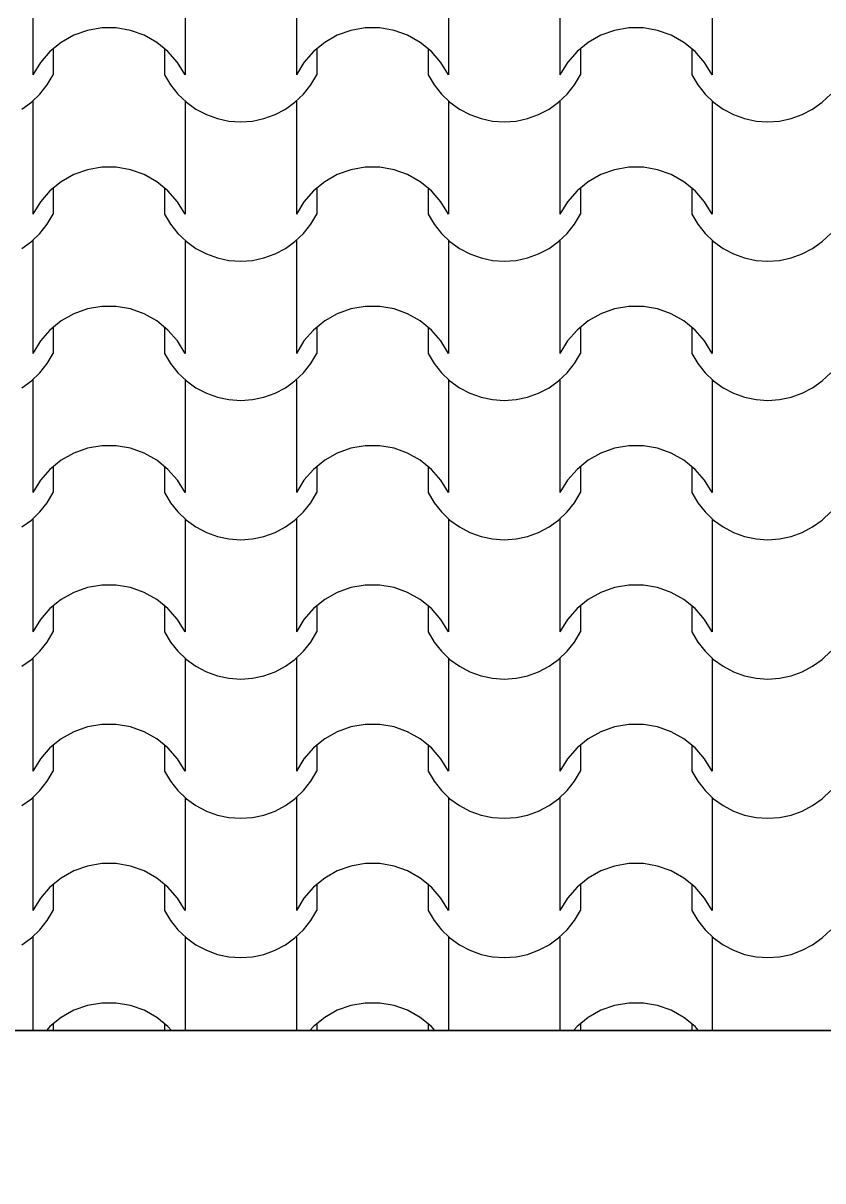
# Model space of a CAD drawing. Header units: millimetres. Extents: x 318905 to 439572, y -5133 to 105868.
# Drawn here: x 405576 to 406439, y 5661 to 6910 of the extents above; entities that cross this region are included whole.
import ezdxf

# ---------------------------------------------------------------- set-up
doc = ezdxf.new("R2010")
doc.units = ezdxf.units.MM
doc.header["$MEASUREMENT"] = 0
for name, color, linetype, lineweight in [('0_Stylo_No__98', 154, 'Continuous', 0), ('2D -  Dessin général_Stylo_No__1', 7, 'Continuous', 5), ('OMBRES_Stylo_No__1', 7, 'Continuous', 5)]:
    doc.layers.add(name, color=color, linetype=linetype, lineweight=lineweight)
doc.layers.add('OMBRES_Stylo_No__82', color=7, linetype='Continuous', lineweight=13, true_color=0xaaaaaa)
doc.styles.add('STYLE_GENERE_3', font='')
doc.styles.get('STYLE_GENERE_3').set_extended_font_data('Arial')
doc.dimstyles.new('STYLE_GENERE__1', dxfattribs={"dimtxt": 200, "dimasz": 142.5, "dimexe": 0.18, "dimexo": 500, "dimgap": 0.09, "dimtad": 0, "dimtih": 1, "dimtoh": 1, "dimlfac": 0.001, "dimzin": 0, "dimdsep": 46, "dimtxsty": 'STYLE_GENERE_3', "dimblk": 'ARROWHEAD_6', "dimblk1": 'ARROWHEAD_6', "dimblk2": 'ARROWHEAD_6', "dimcen": 0.09, "dimclrd": 154, "dimclre": 154, "dimclrt": 154, "dimazin": 0, "dimtfac": 1, "dimtdec": 4, "dimtmove": 0, "dimatfit": 3, "dimfxl": 0, "dimtolj": 1, "dimtzin": 0, "dimarcsym": 0})

# ---------------------------------------------------------------- blocks, each defined once
blk = doc.blocks.new('*X109')
at = {"layer": 'OMBRES_Stylo_No__82', "linetype": 'Continuous'}
for p, q in [((405586.4, 6915.5), (405586.4, 6854.5)), ((405750.6, 6915.5), (405750.6, 6854.5)), ((405870.8, 6915.5), (405870.8, 6854.5)), ((406035.1, 6915.5), (406035.1, 6854.5)), ((406155.3, 6915.5), (406155.3, 6854.5)), ((406319.6, 6915.5), (406319.6, 6854.5)), ((405645.3, 6902.3), (405630.5, 6897.1)), ((405660.7, 6905), (405645.3, 6902.3)), ((405668.5, 6905), (405660.7, 6905)), ((405676.3, 6905), (405668.5, 6905)), ((405691.7, 6902.3), (405676.3, 6905)), ((405706.4, 6897.1), (405691.7, 6902.3)), ((405929.7, 6902.3), (405915, 6897.1)), ((405945.1, 6905), (405929.7, 6902.3)), ((405953, 6905), (405945.1, 6905)), ((405960.8, 6905), (405953, 6905)), ((405976.2, 6902.3), (405960.8, 6905)), ((405990.9, 6897.1), (405976.2, 6902.3)), ((406214.2, 6902.3), (406199.5, 6897.1)), ((406229.6, 6905), (406214.2, 6902.3)), ((406237.4, 6905), (406229.6, 6905)), ((406245.3, 6905), (406237.4, 6905)), ((406260.7, 6902.3), (406245.3, 6905)), ((406275.4, 6897.1), (406260.7, 6902.3)), ((405616.9, 6889.5), (405604.8, 6879.6)), ((405630.5, 6897.1), (405616.9, 6889.5)), ((405720.1, 6889.5), (405706.4, 6897.1)), ((405732.2, 6879.6), (405720.1, 6889.5)), ((405901.4, 6889.5), (405889.3, 6879.6)), ((405915, 6897.1), (405901.4, 6889.5)), ((406004.5, 6889.5), (405990.9, 6897.1)), ((406016.7, 6879.6), (406004.5, 6889.5)), ((406185.9, 6889.5), (406173.7, 6879.6)), ((406199.5, 6897.1), (406185.9, 6889.5)), ((406289, 6889.5), (406275.4, 6897.1)), ((406301.1, 6879.6), (406289, 6889.5)), ((405604.8, 6879.6), (405594.5, 6867.8)), ((405608.4, 6882.5), (405608.4, 6854.5)), ((405728.6, 6882.5), (405728.6, 6854.5)), ((405742.5, 6867.8), (405732.2, 6879.6)), ((405889.3, 6879.6), (405879, 6867.8)), ((405892.8, 6882.5), (405892.8, 6854.5)), ((406013.1, 6882.5), (406013.1, 6854.5)), ((406026.9, 6867.8), (406016.7, 6879.6)), ((406173.7, 6879.6), (406163.5, 6867.8)), ((406177.3, 6882.5), (406177.3, 6854.5)), ((406297.6, 6882.5), (406297.6, 6854.5)), ((406311.4, 6867.8), (406301.1, 6879.6)), ((405594.5, 6867.8), (405586.4, 6854.5)), ((405750.6, 6854.5), (405742.5, 6867.8)), ((405879, 6867.8), (405870.8, 6854.5)), ((406035.1, 6854.5), (406026.9, 6867.8)), ((406163.5, 6867.8), (406155.3, 6854.5)), ((406319.6, 6854.5), (406311.4, 6867.8)), ((405601.9, 6843.5), (405608.4, 6854.5)), ((405728.6, 6854.5), (405735, 6843.5)), ((405886.4, 6843.5), (405892.8, 6854.5)), ((406013.1, 6854.5), (406019.5, 6843.5)), ((406170.9, 6843.5), (406177.3, 6854.5)), ((406297.6, 6854.5), (406304, 6843.5)), ((405594, 6833.6), (405601.9, 6843.5)), ((405735, 6843.5), (405742.9, 6833.6)), ((405878.5, 6833.6), (405886.4, 6843.5)), ((406019.5, 6843.5), (406027.4, 6833.6)), ((406163, 6833.6), (406170.9, 6843.5)), ((406304, 6843.5), (406311.9, 6833.6)), ((405574.5, 6817.4), (405584.8, 6824.8)), ((405584.8, 6824.8), (405594, 6833.6)), ((405586.4, 6826.1), (405586.4, 6765.1)), ((405742.9, 6833.6), (405752.1, 6824.8)), ((405750.6, 6826.1), (405750.6, 6765.1)), ((405752.1, 6824.8), (405762.4, 6817.4)), ((405859, 6817.4), (405869.3, 6824.8)), ((405869.3, 6824.8), (405878.5, 6833.6)), ((405870.8, 6826.1), (405870.8, 6765.1)), ((406027.4, 6833.6), (406036.6, 6824.8)), ((406035.1, 6826.1), (406035.1, 6765.1)), ((406036.6, 6824.8), (406046.9, 6817.4)), ((406143.5, 6817.4), (406153.8, 6824.8)), ((406153.8, 6824.8), (406163, 6833.6)), ((406155.3, 6826.1), (406155.3, 6765.1)), ((406311.9, 6833.6), (406321.1, 6824.8)), ((406319.6, 6826.1), (406319.6, 6765.1)), ((406321.1, 6824.8), (406331.4, 6817.4)), ((406428, 6817.4), (406438.3, 6824.8)), ((406438.3, 6824.8), (406447.5, 6833.6)), ((405762.4, 6817.4), (405773.7, 6811.5)), ((405773.7, 6811.5), (405785.6, 6807.2)), ((405835.8, 6807.2), (405847.8, 6811.5)), ((405847.8, 6811.5), (405859, 6817.4)), ((406046.9, 6817.4), (406058.1, 6811.5)), ((406058.1, 6811.5), (406070.1, 6807.2)), ((406120.3, 6807.2), (406132.3, 6811.5)), ((406132.3, 6811.5), (406143.5, 6817.4)), ((406331.4, 6817.4), (406342.6, 6811.5)), ((406342.6, 6811.5), (406354.6, 6807.2)), ((406404.8, 6807.2), (406416.7, 6811.5)), ((406416.7, 6811.5), (406428, 6817.4)), ((405785.6, 6807.2), (405798, 6804.5)), ((405798, 6804.5), (405810.7, 6803.7)), ((405810.7, 6803.7), (405823.4, 6804.5)), ((405823.4, 6804.5), (405835.8, 6807.2)), ((406070.1, 6807.2), (406082.5, 6804.5)), ((406082.5, 6804.5), (406095.2, 6803.7)), ((406095.2, 6803.7), (406107.9, 6804.5)), ((406107.9, 6804.5), (406120.3, 6807.2)), ((406354.6, 6807.2), (406367, 6804.5)), ((406367, 6804.5), (406379.7, 6803.7)), ((406379.7, 6803.7), (406392.4, 6804.5)), ((406392.4, 6804.5), (406404.8, 6807.2)), ((405586.4, 6765.1), (405586.4, 6704.2)), ((405750.6, 6765.1), (405750.6, 6704.2)), ((405870.8, 6765.1), (405870.8, 6704.2)), ((406035.1, 6765.1), (406035.1, 6704.2)), ((406155.3, 6765.1), (406155.3, 6704.2)), ((406319.6, 6765.1), (406319.6, 6704.2)), ((405645.3, 6752), (405630.5, 6746.8)), ((405660.7, 6754.7), (405645.3, 6752)), ((405668.5, 6754.7), (405660.7, 6754.7)), ((405676.3, 6754.7), (405668.5, 6754.7)), ((405691.7, 6752), (405676.3, 6754.7)), ((405706.4, 6746.8), (405691.7, 6752)), ((405929.7, 6752), (405915, 6746.8)), ((405945.1, 6754.7), (405929.7, 6752)), ((405953, 6754.7), (405945.1, 6754.7)), ((405960.8, 6754.7), (405953, 6754.7)), ((405976.2, 6752), (405960.8, 6754.7)), ((405990.9, 6746.8), (405976.2, 6752)), ((406214.2, 6752), (406199.5, 6746.8)), ((406229.6, 6754.7), (406214.2, 6752)), ((406237.4, 6754.7), (406229.6, 6754.7)), ((406245.3, 6754.7), (406237.4, 6754.7)), ((406260.7, 6752), (406245.3, 6754.7)), ((406275.4, 6746.8), (406260.7, 6752)), ((405616.9, 6739.1), (405604.8, 6729.3)), ((405630.5, 6746.8), (405616.9, 6739.1)), ((405720.1, 6739.1), (405706.4, 6746.8)), ((405732.2, 6729.3), (405720.1, 6739.1)), ((405901.4, 6739.1), (405889.3, 6729.3)), ((405915, 6746.8), (405901.4, 6739.1)), ((406004.5, 6739.1), (405990.9, 6746.8)), ((406016.7, 6729.3), (406004.5, 6739.1)), ((406185.9, 6739.1), (406173.7, 6729.3)), ((406199.5, 6746.8), (406185.9, 6739.1)), ((406289, 6739.1), (406275.4, 6746.8)), ((406301.1, 6729.3), (406289, 6739.1)), ((405604.8, 6729.3), (405594.5, 6717.5)), ((405608.4, 6732.2), (405608.4, 6704.2)), ((405728.6, 6732.2), (405728.6, 6704.2)), ((405742.5, 6717.5), (405732.2, 6729.3)), ((405889.3, 6729.3), (405879, 6717.5)), ((405892.8, 6732.2), (405892.8, 6704.2)), ((406013.1, 6732.2), (406013.1, 6704.2)), ((406026.9, 6717.5), (406016.7, 6729.3)), ((406173.7, 6729.3), (406163.5, 6717.5)), ((406177.3, 6732.2), (406177.3, 6704.2)), ((406297.6, 6732.2), (406297.6, 6704.2)), ((406311.4, 6717.5), (406301.1, 6729.3)), ((405594.5, 6717.5), (405586.4, 6704.2)), ((405750.6, 6704.2), (405742.5, 6717.5)), ((405879, 6717.5), (405870.8, 6704.2)), ((406035.1, 6704.2), (406026.9, 6717.5)), ((406163.5, 6717.5), (406155.3, 6704.2)), ((406319.6, 6704.2), (406311.4, 6717.5)), ((405601.9, 6693.2), (405608.4, 6704.2)), ((405728.6, 6704.2), (405735, 6693.2)), ((405886.4, 6693.2), (405892.8, 6704.2)), ((406013.1, 6704.2), (406019.5, 6693.2)), ((406170.9, 6693.2), (406177.3, 6704.2)), ((406297.6, 6704.2), (406304, 6693.2)), ((405594, 6683.2), (405601.9, 6693.2)), ((405735, 6693.2), (405742.9, 6683.2)), ((405878.5, 6683.2), (405886.4, 6693.2)), ((406019.5, 6693.2), (406027.4, 6683.2)), ((406163, 6683.2), (406170.9, 6693.2)), ((406304, 6693.2), (406311.9, 6683.2)), ((405574.5, 6667.1), (405584.8, 6674.5)), ((405584.8, 6674.5), (405594, 6683.2)), ((405586.4, 6675.8), (405586.4, 6614.8)), ((405742.9, 6683.2), (405752.1, 6674.5)), ((405750.6, 6675.8), (405750.6, 6614.8)), ((405752.1, 6674.5), (405762.4, 6667.1)), ((405859, 6667.1), (405869.3, 6674.5)), ((405869.3, 6674.5), (405878.5, 6683.2)), ((405870.8, 6675.8), (405870.8, 6614.8)), ((406027.4, 6683.2), (406036.6, 6674.5)), ((406035.1, 6675.8), (406035.1, 6614.8)), ((406036.6, 6674.5), (406046.9, 6667.1)), ((406143.5, 6667.1), (406153.8, 6674.5)), ((406153.8, 6674.5), (406163, 6683.2)), ((406155.3, 6675.8), (406155.3, 6614.8)), ((406311.9, 6683.2), (406321.1, 6674.5)), ((406319.6, 6675.8), (406319.6, 6614.8)), ((406321.1, 6674.5), (406331.4, 6667.1)), ((406428, 6667.1), (406438.3, 6674.5)), ((406438.3, 6674.5), (406447.5, 6683.2)), ((405762.4, 6667.1), (405773.7, 6661.1)), ((405773.7, 6661.1), (405785.6, 6656.8)), ((405835.8, 6656.8), (405847.8, 6661.1)), ((405847.8, 6661.1), (405859, 6667.1)), ((406046.9, 6667.1), (406058.1, 6661.1)), ((406058.1, 6661.1), (406070.1, 6656.8)), ((406120.3, 6656.8), (406132.3, 6661.1)), ((406132.3, 6661.1), (406143.5, 6667.1)), ((406331.4, 6667.1), (406342.6, 6661.1)), ((406342.6, 6661.1), (406354.6, 6656.8)), ((406404.8, 6656.8), (406416.7, 6661.1)), ((406416.7, 6661.1), (406428, 6667.1)), ((405785.6, 6656.8), (405798, 6654.2)), ((405798, 6654.2), (405810.7, 6653.3)), ((405810.7, 6653.3), (405823.4, 6654.2)), ((405823.4, 6654.2), (405835.8, 6656.8)), ((406070.1, 6656.8), (406082.5, 6654.2)), ((406082.5, 6654.2), (406095.2, 6653.3)), ((406095.2, 6653.3), (406107.9, 6654.2)), ((406107.9, 6654.2), (406120.3, 6656.8)), ((406354.6, 6656.8), (406367, 6654.2)), ((406367, 6654.2), (406379.7, 6653.3)), ((406379.7, 6653.3), (406392.4, 6654.2)), ((406392.4, 6654.2), (406404.8, 6656.8)), ((405586.4, 6614.8), (405586.4, 6553.8)), ((405750.6, 6614.8), (405750.6, 6553.8)), ((405870.8, 6614.8), (405870.8, 6553.8)), ((406035.1, 6614.8), (406035.1, 6553.8)), ((406155.3, 6614.8), (406155.3, 6553.8)), ((406319.6, 6614.8), (406319.6, 6553.8)), ((405645.3, 6601.7), (405630.5, 6596.4)), ((405660.7, 6604.3), (405645.3, 6601.7)), ((405668.5, 6604.3), (405660.7, 6604.3)), ((405676.3, 6604.3), (405668.5, 6604.3)), ((405691.7, 6601.7), (405676.3, 6604.3)), ((405706.4, 6596.4), (405691.7, 6601.7)), ((405929.7, 6601.7), (405915, 6596.4)), ((405945.1, 6604.3), (405929.7, 6601.7)), ((405953, 6604.3), (405945.1, 6604.3)), ((405960.8, 6604.3), (405953, 6604.3)), ((405976.2, 6601.7), (405960.8, 6604.3)), ((405990.9, 6596.4), (405976.2, 6601.7)), ((406214.2, 6601.7), (406199.5, 6596.4)), ((406229.6, 6604.3), (406214.2, 6601.7)), ((406237.4, 6604.3), (406229.6, 6604.3)), ((406245.3, 6604.3), (406237.4, 6604.3)), ((406260.7, 6601.7), (406245.3, 6604.3)), ((406275.4, 6596.4), (406260.7, 6601.7)), ((405616.9, 6588.8), (405604.8, 6578.9)), ((405630.5, 6596.4), (405616.9, 6588.8)), ((405720.1, 6588.8), (405706.4, 6596.4)), ((405732.2, 6578.9), (405720.1, 6588.8)), ((405901.4, 6588.8), (405889.3, 6578.9)), ((405915, 6596.4), (405901.4, 6588.8)), ((406004.5, 6588.8), (405990.9, 6596.4)), ((406016.7, 6578.9), (406004.5, 6588.8)), ((406185.9, 6588.8), (406173.7, 6578.9)), ((406199.5, 6596.4), (406185.9, 6588.8)), ((406289, 6588.8), (406275.4, 6596.4)), ((406301.1, 6578.9), (406289, 6588.8)), ((405604.8, 6578.9), (405594.5, 6567.2)), ((405608.4, 6581.8), (405608.4, 6553.8)), ((405728.6, 6581.8), (405728.6, 6553.8)), ((405742.5, 6567.2), (405732.2, 6578.9)), ((405889.3, 6578.9), (405879, 6567.2)), ((405892.8, 6581.8), (405892.8, 6553.8)), ((406013.1, 6581.8), (406013.1, 6553.8)), ((406026.9, 6567.2), (406016.7, 6578.9)), ((406173.7, 6578.9), (406163.5, 6567.2)), ((406177.3, 6581.8), (406177.3, 6553.8)), ((406297.6, 6581.8), (406297.6, 6553.8)), ((406311.4, 6567.2), (406301.1, 6578.9)), ((405594.5, 6567.2), (405586.4, 6553.8)), ((405750.6, 6553.8), (405742.5, 6567.2)), ((405879, 6567.2), (405870.8, 6553.8)), ((406035.1, 6553.8), (406026.9, 6567.2)), ((406163.5, 6567.2), (406155.3, 6553.8)), ((406319.6, 6553.8), (406311.4, 6567.2)), ((405601.9, 6542.9), (405608.4, 6553.8)), ((405728.6, 6553.8), (405735, 6542.9)), ((405886.4, 6542.9), (405892.8, 6553.8)), ((406013.1, 6553.8), (406019.5, 6542.9)), ((406170.9, 6542.9), (406177.3, 6553.8)), ((406297.6, 6553.8), (406304, 6542.9)), ((405594, 6532.9), (405601.9, 6542.9)), ((405735, 6542.9), (405742.9, 6532.9)), ((405878.5, 6532.9), (405886.4, 6542.9)), ((406019.5, 6542.9), (406027.4, 6532.9)), ((406163, 6532.9), (406170.9, 6542.9)), ((406304, 6542.9), (406311.9, 6532.9)), ((405574.5, 6516.7), (405584.8, 6524.1)), ((405584.8, 6524.1), (405594, 6532.9)), ((405586.4, 6525.4), (405586.4, 6464.5)), ((405742.9, 6532.9), (405752.1, 6524.1)), ((405750.6, 6525.4), (405750.6, 6464.5)), ((405752.1, 6524.1), (405762.4, 6516.7)), ((405859, 6516.7), (405869.3, 6524.1)), ((405869.3, 6524.1), (405878.5, 6532.9)), ((405870.8, 6525.4), (405870.8, 6464.5)), ((406027.4, 6532.9), (406036.6, 6524.1)), ((406035.1, 6525.4), (406035.1, 6464.5)), ((406036.6, 6524.1), (406046.9, 6516.7)), ((406143.5, 6516.7), (406153.8, 6524.1)), ((406153.8, 6524.1), (406163, 6532.9)), ((406155.3, 6525.4), (406155.3, 6464.5)), ((406311.9, 6532.9), (406321.1, 6524.1)), ((406319.6, 6525.4), (406319.6, 6464.5)), ((406321.1, 6524.1), (406331.4, 6516.7)), ((406428, 6516.7), (406438.3, 6524.1)), ((406438.3, 6524.1), (406447.5, 6532.9)), ((405762.4, 6516.7), (405773.7, 6510.8)), ((405773.7, 6510.8), (405785.6, 6506.5)), ((405835.8, 6506.5), (405847.8, 6510.8)), ((405847.8, 6510.8), (405859, 6516.7)), ((406046.9, 6516.7), (406058.1, 6510.8)), ((406058.1, 6510.8), (406070.1, 6506.5)), ((406120.3, 6506.5), (406132.3, 6510.8)), ((406132.3, 6510.8), (406143.5, 6516.7)), ((406331.4, 6516.7), (406342.6, 6510.8)), ((406342.6, 6510.8), (406354.6, 6506.5)), ((406404.8, 6506.5), (406416.7, 6510.8)), ((406416.7, 6510.8), (406428, 6516.7)), ((405785.6, 6506.5), (405798, 6503.9)), ((405798, 6503.9), (405810.7, 6503)), ((405810.7, 6503), (405823.4, 6503.9)), ((405823.4, 6503.9), (405835.8, 6506.5)), ((406070.1, 6506.5), (406082.5, 6503.9)), ((406082.5, 6503.9), (406095.2, 6503)), ((406095.2, 6503), (406107.9, 6503.9)), ((406107.9, 6503.9), (406120.3, 6506.5)), ((406354.6, 6506.5), (406367, 6503.9)), ((406367, 6503.9), (406379.7, 6503)), ((406379.7, 6503), (406392.4, 6503.9)), ((406392.4, 6503.9), (406404.8, 6506.5)), ((405586.4, 6464.5), (405586.4, 6403.5)), ((405750.6, 6464.5), (405750.6, 6403.5)), ((405870.8, 6464.5), (405870.8, 6403.5)), ((406035.1, 6464.5), (406035.1, 6403.5)), ((406155.3, 6464.5), (406155.3, 6403.5)), ((406319.6, 6464.5), (406319.6, 6403.5)), ((405645.3, 6451.3), (405630.5, 6446.1)), ((405660.7, 6454), (405645.3, 6451.3)), ((405668.5, 6454), (405660.7, 6454)), ((405676.3, 6454), (405668.5, 6454)), ((405691.7, 6451.3), (405676.3, 6454)), ((405706.4, 6446.1), (405691.7, 6451.3)), ((405929.7, 6451.3), (405915, 6446.1)), ((405945.1, 6454), (405929.7, 6451.3)), ((405953, 6454), (405945.1, 6454)), ((405960.8, 6454), (405953, 6454)), ((405976.2, 6451.3), (405960.8, 6454)), ((405990.9, 6446.1), (405976.2, 6451.3)), ((406214.2, 6451.3), (406199.5, 6446.1)), ((406229.6, 6454), (406214.2, 6451.3)), ((406237.4, 6454), (406229.6, 6454)), ((406245.3, 6454), (406237.4, 6454)), ((406260.7, 6451.3), (406245.3, 6454)), ((406275.4, 6446.1), (406260.7, 6451.3)), ((405616.9, 6438.5), (405604.8, 6428.6)), ((405630.5, 6446.1), (405616.9, 6438.5)), ((405720.1, 6438.5), (405706.4, 6446.1)), ((405732.2, 6428.6), (405720.1, 6438.5)), ((405901.4, 6438.5), (405889.3, 6428.6)), ((405915, 6446.1), (405901.4, 6438.5)), ((406004.5, 6438.5), (405990.9, 6446.1)), ((406016.7, 6428.6), (406004.5, 6438.5)), ((406185.9, 6438.5), (406173.7, 6428.6)), ((406199.5, 6446.1), (406185.9, 6438.5)), ((406289, 6438.5), (406275.4, 6446.1)), ((406301.1, 6428.6), (406289, 6438.5)), ((405604.8, 6428.6), (405594.5, 6416.8)), ((405608.4, 6431.5), (405608.4, 6403.5)), ((405728.6, 6431.5), (405728.6, 6403.5)), ((405742.5, 6416.8), (405732.2, 6428.6)), ((405889.3, 6428.6), (405879, 6416.8)), ((405892.8, 6431.5), (405892.8, 6403.5)), ((406013.1, 6431.5), (406013.1, 6403.5)), ((406026.9, 6416.8), (406016.7, 6428.6)), ((406173.7, 6428.6), (406163.5, 6416.8)), ((406177.3, 6431.5), (406177.3, 6403.5)), ((406297.6, 6431.5), (406297.6, 6403.5)), ((406311.4, 6416.8), (406301.1, 6428.6)), ((405594.5, 6416.8), (405586.4, 6403.5)), ((405750.6, 6403.5), (405742.5, 6416.8)), ((405879, 6416.8), (405870.8, 6403.5)), ((406035.1, 6403.5), (406026.9, 6416.8)), ((406163.5, 6416.8), (406155.3, 6403.5)), ((406319.6, 6403.5), (406311.4, 6416.8)), ((405601.9, 6392.5), (405608.4, 6403.5)), ((405728.6, 6403.5), (405735, 6392.5)), ((405886.4, 6392.5), (405892.8, 6403.5)), ((406013.1, 6403.5), (406019.5, 6392.5)), ((406170.9, 6392.5), (406177.3, 6403.5)), ((406297.6, 6403.5), (406304, 6392.5)), ((405594, 6382.6), (405601.9, 6392.5)), ((405735, 6392.5), (405742.9, 6382.6)), ((405878.5, 6382.6), (405886.4, 6392.5)), ((406019.5, 6392.5), (406027.4, 6382.6)), ((406163, 6382.6), (406170.9, 6392.5)), ((406304, 6392.5), (406311.9, 6382.6)), ((405574.5, 6366.4), (405584.8, 6373.8)), ((405584.8, 6373.8), (405594, 6382.6)), ((405586.4, 6375.1), (405586.4, 6314.1)), ((405742.9, 6382.6), (405752.1, 6373.8)), ((405750.6, 6375.1), (405750.6, 6314.1)), ((405752.1, 6373.8), (405762.4, 6366.4)), ((405859, 6366.4), (405869.3, 6373.8)), ((405869.3, 6373.8), (405878.5, 6382.6)), ((405870.8, 6375.1), (405870.8, 6314.1)), ((406027.4, 6382.6), (406036.6, 6373.8)), ((406035.1, 6375.1), (406035.1, 6314.1)), ((406036.6, 6373.8), (406046.9, 6366.4)), ((406143.5, 6366.4), (406153.8, 6373.8)), ((406153.8, 6373.8), (406163, 6382.6)), ((406155.3, 6375.1), (406155.3, 6314.1)), ((406311.9, 6382.6), (406321.1, 6373.8)), ((406319.6, 6375.1), (406319.6, 6314.1)), ((406321.1, 6373.8), (406331.4, 6366.4)), ((406428, 6366.4), (406438.3, 6373.8)), ((406438.3, 6373.8), (406447.5, 6382.6)), ((405762.4, 6366.4), (405773.7, 6360.5)), ((405773.7, 6360.5), (405785.6, 6356.1)), ((405835.8, 6356.1), (405847.8, 6360.5)), ((405847.8, 6360.5), (405859, 6366.4)), ((406046.9, 6366.4), (406058.1, 6360.5)), ((406058.1, 6360.5), (406070.1, 6356.1)), ((406120.3, 6356.1), (406132.3, 6360.5)), ((406132.3, 6360.5), (406143.5, 6366.4)), ((406331.4, 6366.4), (406342.6, 6360.5)), ((406342.6, 6360.5), (406354.6, 6356.1)), ((406404.8, 6356.1), (406416.7, 6360.5)), ((406416.7, 6360.5), (406428, 6366.4)), ((405785.6, 6356.1), (405798, 6353.5)), ((405798, 6353.5), (405810.7, 6352.6)), ((405810.7, 6352.6), (405823.4, 6353.5)), ((405823.4, 6353.5), (405835.8, 6356.1)), ((406070.1, 6356.1), (406082.5, 6353.5)), ((406082.5, 6353.5), (406095.2, 6352.6)), ((406095.2, 6352.6), (406107.9, 6353.5)), ((406107.9, 6353.5), (406120.3, 6356.1)), ((406354.6, 6356.1), (406367, 6353.5)), ((406367, 6353.5), (406379.7, 6352.6)), ((406379.7, 6352.6), (406392.4, 6353.5)), ((406392.4, 6353.5), (406404.8, 6356.1)), ((405586.4, 6314.1), (405586.4, 6253.1)), ((405750.6, 6314.1), (405750.6, 6253.1)), ((405870.8, 6314.1), (405870.8, 6253.1)), ((406035.1, 6314.1), (406035.1, 6253.1)), ((406155.3, 6314.1), (406155.3, 6253.1)), ((406319.6, 6314.1), (406319.6, 6253.1)), ((405645.3, 6301), (405630.5, 6295.8)), ((405660.7, 6303.7), (405645.3, 6301)), ((405668.5, 6303.7), (405660.7, 6303.7)), ((405676.3, 6303.7), (405668.5, 6303.7)), ((405691.7, 6301), (405676.3, 6303.7)), ((405706.4, 6295.8), (405691.7, 6301)), ((405929.7, 6301), (405915, 6295.8)), ((405945.1, 6303.7), (405929.7, 6301)), ((405953, 6303.7), (405945.1, 6303.7)), ((405960.8, 6303.7), (405953, 6303.7)), ((405976.2, 6301), (405960.8, 6303.7)), ((405990.9, 6295.8), (405976.2, 6301)), ((406214.2, 6301), (406199.5, 6295.8)), ((406229.6, 6303.7), (406214.2, 6301)), ((406237.4, 6303.7), (406229.6, 6303.7)), ((406245.3, 6303.7), (406237.4, 6303.7)), ((406260.7, 6301), (406245.3, 6303.7)), ((406275.4, 6295.8), (406260.7, 6301)), ((405616.9, 6288.1), (405604.8, 6278.3)), ((405630.5, 6295.8), (405616.9, 6288.1)), ((405720.1, 6288.1), (405706.4, 6295.8)), ((405732.2, 6278.3), (405720.1, 6288.1)), ((405901.4, 6288.1), (405889.3, 6278.3)), ((405915, 6295.8), (405901.4, 6288.1)), ((406004.5, 6288.1), (405990.9, 6295.8)), ((406016.7, 6278.3), (406004.5, 6288.1)), ((406185.9, 6288.1), (406173.7, 6278.3)), ((406199.5, 6295.8), (406185.9, 6288.1)), ((406289, 6288.1), (406275.4, 6295.8)), ((406301.1, 6278.3), (406289, 6288.1)), ((405604.8, 6278.3), (405594.5, 6266.5)), ((405608.4, 6281.2), (405608.4, 6253.1)), ((405728.6, 6281.2), (405728.6, 6253.1)), ((405742.5, 6266.5), (405732.2, 6278.3)), ((405889.3, 6278.3), (405879, 6266.5)), ((405892.8, 6281.2), (405892.8, 6253.1)), ((406013.1, 6281.2), (406013.1, 6253.1)), ((406026.9, 6266.5), (406016.7, 6278.3)), ((406173.7, 6278.3), (406163.5, 6266.5)), ((406177.3, 6281.2), (406177.3, 6253.1)), ((406297.6, 6281.2), (406297.6, 6253.1)), ((406311.4, 6266.5), (406301.1, 6278.3)), ((405594.5, 6266.5), (405586.4, 6253.1)), ((405750.6, 6253.1), (405742.5, 6266.5)), ((405879, 6266.5), (405870.8, 6253.1)), ((406035.1, 6253.1), (406026.9, 6266.5)), ((406163.5, 6266.5), (406155.3, 6253.1)), ((406319.6, 6253.1), (406311.4, 6266.5)), ((405601.9, 6242.2), (405608.4, 6253.1)), ((405728.6, 6253.1), (405735, 6242.2)), ((405886.4, 6242.2), (405892.8, 6253.1)), ((406013.1, 6253.1), (406019.5, 6242.2)), ((406170.9, 6242.2), (406177.3, 6253.1)), ((406297.6, 6253.1), (406304, 6242.2)), ((405594, 6232.2), (405601.9, 6242.2)), ((405735, 6242.2), (405742.9, 6232.2)), ((405878.5, 6232.2), (405886.4, 6242.2)), ((406019.5, 6242.2), (406027.4, 6232.2)), ((406163, 6232.2), (406170.9, 6242.2)), ((406304, 6242.2), (406311.9, 6232.2)), ((405574.5, 6216), (405584.8, 6223.5)), ((405584.8, 6223.5), (405594, 6232.2)), ((405586.4, 6224.7), (405586.4, 6163.8)), ((405742.9, 6232.2), (405752.1, 6223.5)), ((405750.6, 6224.7), (405750.6, 6163.8)), ((405752.1, 6223.5), (405762.4, 6216)), ((405859, 6216), (405869.3, 6223.5)), ((405869.3, 6223.5), (405878.5, 6232.2)), ((405870.8, 6224.7), (405870.8, 6163.8)), ((406027.4, 6232.2), (406036.6, 6223.5)), ((406035.1, 6224.7), (406035.1, 6163.8)), ((406036.6, 6223.5), (406046.9, 6216)), ((406143.5, 6216), (406153.8, 6223.5)), ((406153.8, 6223.5), (406163, 6232.2)), ((406155.3, 6224.7), (406155.3, 6163.8)), ((406311.9, 6232.2), (406321.1, 6223.5)), ((406319.6, 6224.7), (406319.6, 6163.8)), ((406321.1, 6223.5), (406331.4, 6216)), ((406428, 6216), (406438.3, 6223.5)), ((406438.3, 6223.5), (406447.5, 6232.2)), ((405762.4, 6216), (405773.7, 6210.1)), ((405847.8, 6210.1), (405859, 6216)), ((406046.9, 6216), (406058.1, 6210.1)), ((406132.3, 6210.1), (406143.5, 6216)), ((406331.4, 6216), (406342.6, 6210.1)), ((406416.7, 6210.1), (406428, 6216)), ((405773.7, 6210.1), (405785.6, 6205.8)), ((405785.6, 6205.8), (405798, 6203.2)), ((405798, 6203.2), (405810.7, 6202.3)), ((405810.7, 6202.3), (405823.4, 6203.2)), ((405823.4, 6203.2), (405835.8, 6205.8)), ((405835.8, 6205.8), (405847.8, 6210.1)), ((406058.1, 6210.1), (406070.1, 6205.8)), ((406070.1, 6205.8), (406082.5, 6203.2)), ((406082.5, 6203.2), (406095.2, 6202.3)), ((406095.2, 6202.3), (406107.9, 6203.2)), ((406107.9, 6203.2), (406120.3, 6205.8)), ((406120.3, 6205.8), (406132.3, 6210.1)), ((406342.6, 6210.1), (406354.6, 6205.8)), ((406354.6, 6205.8), (406367, 6203.2)), ((406367, 6203.2), (406379.7, 6202.3)), ((406379.7, 6202.3), (406392.4, 6203.2)), ((406392.4, 6203.2), (406404.8, 6205.8)), ((406404.8, 6205.8), (406416.7, 6210.1)), ((405586.4, 6163.8), (405586.4, 6102.8)), ((405750.6, 6163.8), (405750.6, 6102.8)), ((405870.8, 6163.8), (405870.8, 6102.8)), ((406035.1, 6163.8), (406035.1, 6102.8)), ((406155.3, 6163.8), (406155.3, 6102.8)), ((406319.6, 6163.8), (406319.6, 6102.8)), ((405645.3, 6150.7), (405630.5, 6145.4)), ((405660.7, 6153.3), (405645.3, 6150.7)), ((405668.5, 6153.3), (405660.7, 6153.3)), ((405676.3, 6153.3), (405668.5, 6153.3)), ((405691.7, 6150.7), (405676.3, 6153.3)), ((405706.4, 6145.4), (405691.7, 6150.7)), ((405929.7, 6150.7), (405915, 6145.4)), ((405945.1, 6153.3), (405929.7, 6150.7)), ((405953, 6153.3), (405945.1, 6153.3)), ((405960.8, 6153.3), (405953, 6153.3)), ((405976.2, 6150.7), (405960.8, 6153.3)), ((405990.9, 6145.4), (405976.2, 6150.7)), ((406214.2, 6150.7), (406199.5, 6145.4)), ((406229.6, 6153.3), (406214.2, 6150.7)), ((406237.4, 6153.3), (406229.6, 6153.3)), ((406245.3, 6153.3), (406237.4, 6153.3)), ((406260.7, 6150.7), (406245.3, 6153.3)), ((406275.4, 6145.4), (406260.7, 6150.7)), ((405616.9, 6137.8), (405604.8, 6127.9)), ((405630.5, 6145.4), (405616.9, 6137.8)), ((405720.1, 6137.8), (405706.4, 6145.4)), ((405732.2, 6127.9), (405720.1, 6137.8)), ((405901.4, 6137.8), (405889.3, 6127.9)), ((405915, 6145.4), (405901.4, 6137.8)), ((406004.5, 6137.8), (405990.9, 6145.4)), ((406016.7, 6127.9), (406004.5, 6137.8)), ((406185.9, 6137.8), (406173.7, 6127.9)), ((406199.5, 6145.4), (406185.9, 6137.8)), ((406289, 6137.8), (406275.4, 6145.4)), ((406301.1, 6127.9), (406289, 6137.8)), ((405604.8, 6127.9), (405594.5, 6116.2)), ((405608.4, 6130.8), (405608.4, 6102.8)), ((405728.6, 6130.8), (405728.6, 6102.8)), ((405742.5, 6116.2), (405732.2, 6127.9)), ((405889.3, 6127.9), (405879, 6116.2)), ((405892.8, 6130.8), (405892.8, 6102.8)), ((406013.1, 6130.8), (406013.1, 6102.8)), ((406026.9, 6116.2), (406016.7, 6127.9)), ((406173.7, 6127.9), (406163.5, 6116.2)), ((406177.3, 6130.8), (406177.3, 6102.8)), ((406297.6, 6130.8), (406297.6, 6102.8)), ((406311.4, 6116.2), (406301.1, 6127.9)), ((405594.5, 6116.2), (405586.4, 6102.8)), ((405750.6, 6102.8), (405742.5, 6116.2)), ((405879, 6116.2), (405870.8, 6102.8)), ((406035.1, 6102.8), (406026.9, 6116.2)), ((406163.5, 6116.2), (406155.3, 6102.8)), ((406319.6, 6102.8), (406311.4, 6116.2)), ((405601.9, 6091.9), (405608.4, 6102.8)), ((405728.6, 6102.8), (405735, 6091.9)), ((405886.4, 6091.9), (405892.8, 6102.8)), ((406013.1, 6102.8), (406019.5, 6091.9)), ((406170.9, 6091.9), (406177.3, 6102.8)), ((406297.6, 6102.8), (406304, 6091.9)), ((405594, 6081.9), (405601.9, 6091.9)), ((405735, 6091.9), (405742.9, 6081.9)), ((405878.5, 6081.9), (405886.4, 6091.9)), ((406019.5, 6091.9), (406027.4, 6081.9)), ((406163, 6081.9), (406170.9, 6091.9)), ((406304, 6091.9), (406311.9, 6081.9)), ((405574.5, 6065.7), (405584.8, 6073.1)), ((405584.8, 6073.1), (405594, 6081.9)), ((405586.4, 6074.4), (405586.4, 6013.4)), ((405742.9, 6081.9), (405752.1, 6073.1)), ((405750.6, 6074.4), (405750.6, 6013.4)), ((405752.1, 6073.1), (405762.4, 6065.7)), ((405859, 6065.7), (405869.3, 6073.1)), ((405869.3, 6073.1), (405878.5, 6081.9)), ((405870.8, 6074.4), (405870.8, 6013.4)), ((406027.4, 6081.9), (406036.6, 6073.1)), ((406035.1, 6074.4), (406035.1, 6013.4)), ((406036.6, 6073.1), (406046.9, 6065.7)), ((406143.5, 6065.7), (406153.8, 6073.1)), ((406153.8, 6073.1), (406163, 6081.9)), ((406155.3, 6074.4), (406155.3, 6013.4)), ((406311.9, 6081.9), (406321.1, 6073.1)), ((406319.6, 6074.4), (406319.6, 6013.4)), ((406321.1, 6073.1), (406331.4, 6065.7)), ((406428, 6065.7), (406438.3, 6073.1)), ((406438.3, 6073.1), (406447.5, 6081.9)), ((405762.4, 6065.7), (405773.7, 6059.8)), ((405847.8, 6059.8), (405859, 6065.7)), ((406046.9, 6065.7), (406058.1, 6059.8)), ((406132.3, 6059.8), (406143.5, 6065.7)), ((406331.4, 6065.7), (406342.6, 6059.8)), ((406416.7, 6059.8), (406428, 6065.7)), ((405773.7, 6059.8), (405785.6, 6055.5)), ((405785.6, 6055.5), (405798, 6052.9)), ((405798, 6052.9), (405810.7, 6052)), ((405810.7, 6052), (405823.4, 6052.9)), ((405823.4, 6052.9), (405835.8, 6055.5)), ((405835.8, 6055.5), (405847.8, 6059.8)), ((406058.1, 6059.8), (406070.1, 6055.5)), ((406070.1, 6055.5), (406082.5, 6052.9)), ((406082.5, 6052.9), (406095.2, 6052)), ((406095.2, 6052), (406107.9, 6052.9)), ((406107.9, 6052.9), (406120.3, 6055.5)), ((406120.3, 6055.5), (406132.3, 6059.8)), ((406342.6, 6059.8), (406354.6, 6055.5)), ((406354.6, 6055.5), (406367, 6052.9)), ((406367, 6052.9), (406379.7, 6052)), ((406379.7, 6052), (406392.4, 6052.9)), ((406392.4, 6052.9), (406404.8, 6055.5)), ((406404.8, 6055.5), (406416.7, 6059.8)), ((405586.4, 6013.4), (405586.4, 5952.5)), ((405750.6, 6013.4), (405750.6, 5952.5)), ((405870.8, 6013.4), (405870.8, 5952.5)), ((406035.1, 6013.4), (406035.1, 5952.5)), ((406155.3, 6013.4), (406155.3, 5952.5)), ((406319.6, 6013.4), (406319.6, 5952.5)), ((405645.3, 6000.3), (405630.5, 5995.1)), ((405660.7, 6003), (405645.3, 6000.3)), ((405668.5, 6003), (405660.7, 6003)), ((405676.3, 6003), (405668.5, 6003)), ((405691.7, 6000.3), (405676.3, 6003)), ((405706.4, 5995.1), (405691.7, 6000.3)), ((405929.7, 6000.3), (405915, 5995.1)), ((405945.1, 6003), (405929.7, 6000.3)), ((405953, 6003), (405945.1, 6003)), ((405960.8, 6003), (405953, 6003)), ((405976.2, 6000.3), (405960.8, 6003)), ((405990.9, 5995.1), (405976.2, 6000.3)), ((406214.2, 6000.3), (406199.5, 5995.1)), ((406229.6, 6003), (406214.2, 6000.3)), ((406237.4, 6003), (406229.6, 6003)), ((406245.3, 6003), (406237.4, 6003)), ((406260.7, 6000.3), (406245.3, 6003)), ((406275.4, 5995.1), (406260.7, 6000.3)), ((405616.9, 5987.4), (405604.8, 5977.6)), ((405630.5, 5995.1), (405616.9, 5987.4)), ((405720.1, 5987.4), (405706.4, 5995.1)), ((405732.2, 5977.6), (405720.1, 5987.4)), ((405901.4, 5987.4), (405889.3, 5977.6)), ((405915, 5995.1), (405901.4, 5987.4)), ((406004.5, 5987.4), (405990.9, 5995.1)), ((406016.7, 5977.6), (406004.5, 5987.4)), ((406185.9, 5987.4), (406173.7, 5977.6)), ((406199.5, 5995.1), (406185.9, 5987.4)), ((406289, 5987.4), (406275.4, 5995.1)), ((406301.1, 5977.6), (406289, 5987.4)), ((405604.8, 5977.6), (405594.5, 5965.8)), ((405608.4, 5980.5), (405608.4, 5952.5)), ((405728.6, 5980.5), (405728.6, 5952.5)), ((405742.5, 5965.8), (405732.2, 5977.6)), ((405889.3, 5977.6), (405879, 5965.8)), ((405892.8, 5980.5), (405892.8, 5952.5)), ((406013.1, 5980.5), (406013.1, 5952.5)), ((406026.9, 5965.8), (406016.7, 5977.6)), ((406173.7, 5977.6), (406163.5, 5965.8)), ((406177.3, 5980.5), (406177.3, 5952.5)), ((406297.6, 5980.5), (406297.6, 5952.5)), ((406311.4, 5965.8), (406301.1, 5977.6)), ((405594.5, 5965.8), (405586.4, 5952.5)), ((405750.6, 5952.5), (405742.5, 5965.8)), ((405879, 5965.8), (405870.8, 5952.5)), ((406035.1, 5952.5), (406026.9, 5965.8)), ((406163.5, 5965.8), (406155.3, 5952.5)), ((406319.6, 5952.5), (406311.4, 5965.8)), ((405601.9, 5941.5), (405608.4, 5952.5)), ((405728.6, 5952.5), (405735, 5941.5)), ((405886.4, 5941.5), (405892.8, 5952.5)), ((406013.1, 5952.5), (406019.5, 5941.5)), ((406170.9, 5941.5), (406177.3, 5952.5)), ((406297.6, 5952.5), (406304, 5941.5)), ((405594, 5931.6), (405601.9, 5941.5)), ((405735, 5941.5), (405742.9, 5931.6)), ((405878.5, 5931.6), (405886.4, 5941.5)), ((406019.5, 5941.5), (406027.4, 5931.6)), ((406163, 5931.6), (406170.9, 5941.5)), ((406304, 5941.5), (406311.9, 5931.6)), ((405584.8, 5922.8), (405594, 5931.6)), ((405586.4, 5924.1), (405586.4, 5863.1)), ((405742.9, 5931.6), (405752.1, 5922.8)), ((405750.6, 5924.1), (405750.6, 5863.1)), ((405869.3, 5922.8), (405878.5, 5931.6)), ((405870.8, 5924.1), (405870.8, 5863.1)), ((406027.4, 5931.6), (406036.6, 5922.8)), ((406035.1, 5924.1), (406035.1, 5863.1)), ((406153.8, 5922.8), (406163, 5931.6)), ((406155.3, 5924.1), (406155.3, 5863.1)), ((406311.9, 5931.6), (406321.1, 5922.8)), ((406319.6, 5924.1), (406319.6, 5863.1)), ((406438.3, 5922.8), (406447.5, 5931.6)), ((405574.5, 5915.4), (405584.8, 5922.8)), ((405752.1, 5922.8), (405762.4, 5915.4)), ((405762.4, 5915.4), (405773.7, 5909.5)), ((405847.8, 5909.5), (405859, 5915.4)), ((405859, 5915.4), (405869.3, 5922.8)), ((406036.6, 5922.8), (406046.9, 5915.4)), ((406046.9, 5915.4), (406058.1, 5909.5)), ((406132.3, 5909.5), (406143.5, 5915.4)), ((406143.5, 5915.4), (406153.8, 5922.8)), ((406321.1, 5922.8), (406331.4, 5915.4)), ((406331.4, 5915.4), (406342.6, 5909.5)), ((406416.7, 5909.5), (406428, 5915.4)), ((406428, 5915.4), (406438.3, 5922.8)), ((405773.7, 5909.5), (405785.6, 5905.1)), ((405785.6, 5905.1), (405798, 5902.5)), ((405798, 5902.5), (405810.7, 5901.6)), ((405810.7, 5901.6), (405823.4, 5902.5)), ((405823.4, 5902.5), (405835.8, 5905.1)), ((405835.8, 5905.1), (405847.8, 5909.5)), ((406058.1, 5909.5), (406070.1, 5905.1)), ((406070.1, 5905.1), (406082.5, 5902.5)), ((406082.5, 5902.5), (406095.2, 5901.6)), ((406095.2, 5901.6), (406107.9, 5902.5)), ((406107.9, 5902.5), (406120.3, 5905.1)), ((406120.3, 5905.1), (406132.3, 5909.5)), ((406342.6, 5909.5), (406354.6, 5905.1)), ((406354.6, 5905.1), (406367, 5902.5)), ((406367, 5902.5), (406379.7, 5901.6)), ((406379.7, 5901.6), (406392.4, 5902.5)), ((406392.4, 5902.5), (406404.8, 5905.1)), ((406404.8, 5905.1), (406416.7, 5909.5)), ((405586.4, 5863.1), (405586.4, 5823)), ((405750.6, 5863.1), (405750.6, 5823)), ((405870.8, 5863.1), (405870.8, 5823)), ((406035.1, 5863.1), (406035.1, 5823)), ((406155.3, 5863.1), (406155.3, 5823)), ((406319.6, 5863.1), (406319.6, 5823)), ((405645.3, 5850), (405630.5, 5844.8)), ((405660.7, 5852.6), (405645.3, 5850)), ((405668.5, 5852.6), (405660.7, 5852.6)), ((405676.3, 5852.6), (405668.5, 5852.6)), ((405691.7, 5850), (405676.3, 5852.6)), ((405706.4, 5844.8), (405691.7, 5850)), ((405929.7, 5850), (405915, 5844.8)), ((405945.1, 5852.6), (405929.7, 5850)), ((405953, 5852.6), (405945.1, 5852.6)), ((405960.8, 5852.6), (405953, 5852.6)), ((405976.2, 5850), (405960.8, 5852.6)), ((405990.9, 5844.8), (405976.2, 5850)), ((406214.2, 5850), (406199.5, 5844.8)), ((406229.6, 5852.6), (406214.2, 5850)), ((406237.4, 5852.6), (406229.6, 5852.6)), ((406245.3, 5852.6), (406237.4, 5852.6)), ((406260.7, 5850), (406245.3, 5852.6)), ((406275.4, 5844.8), (406260.7, 5850)), ((405616.9, 5837.1), (405604.8, 5827.3)), ((405630.5, 5844.8), (405616.9, 5837.1)), ((405720.1, 5837.1), (405706.4, 5844.8)), ((405732.2, 5827.3), (405720.1, 5837.1)), ((405901.4, 5837.1), (405889.3, 5827.3)), ((405915, 5844.8), (405901.4, 5837.1)), ((406004.5, 5837.1), (405990.9, 5844.8)), ((406016.7, 5827.3), (406004.5, 5837.1)), ((406185.9, 5837.1), (406173.7, 5827.3)), ((406199.5, 5844.8), (406185.9, 5837.1)), ((406289, 5837.1), (406275.4, 5844.8)), ((406301.1, 5827.3), (406289, 5837.1)), ((405604.8, 5827.3), (405601.1, 5823)), ((405608.4, 5830.2), (405608.4, 5823)), ((405728.6, 5830.2), (405728.6, 5823)), ((405735.9, 5823), (405732.2, 5827.3)), ((405889.3, 5827.3), (405885.5, 5823)), ((405892.8, 5830.2), (405892.8, 5823)), ((406013.1, 5830.2), (406013.1, 5823)), ((406020.4, 5823), (406016.7, 5827.3)), ((406173.7, 5827.3), (406170, 5823)), ((406177.3, 5830.2), (406177.3, 5823)), ((406297.6, 5830.2), (406297.6, 5823)), ((406304.9, 5823), (406301.1, 5827.3))]:
    blk.add_line(p, q, dxfattribs=at)
blk = doc.blocks.new('Hachure_27', base_point=(0, 4000))
at = {"layer": 'OMBRES_Stylo_No__1', "linetype": 'Continuous'}
blk.add_line((406899.6, 5823), (399582.6, 5823), dxfattribs=at)
at = {"layer": 'OMBRES_Stylo_No__82', "linetype": 'Continuous'}
blk.add_blockref('*X109', (0, 0), dxfattribs=at)
blk = doc.blocks.new('*D131')
at = {"layer": '0_Stylo_No__98', "linetype": 'Continuous'}
for p, q in [((408082.7, 7634.5), (408082.7, 7747)), ((408157.7, 7559.5), (408007.7, 7709.5)), ((408223.3, 7634.5), (407582.7, 7634.5)), ((408082.7, 3678.3), (408082.7, 7634.5)), ((408082.7, -552.4), (408082.7, 3403.7)), ((408007.7, -477.4), (408157.7, -627.4)), ((408582.7, -552.4), (407942.1, -552.4)), ((408082.7, -664.9), (408082.7, -552.4))]:
    blk.add_line(p, q, dxfattribs=at)
at = {"layer": '0_Stylo_No__98', "insert": (407815.8, 3441), "char_height": 200, "attachment_point": 7, "style": 'STYLE_GENERE_3'}
blk.add_mtext('\\A1;{\\pql;\\fArial|b0|i0|c0|p34;8,19}', dxfattribs=at)
blk = doc.blocks.new('ARROWHEAD_6')
at = {"color": 0, "linetype": 'Continuous', "lineweight": 0}
for p, q in [((-0.5, -0.5), (0.5, 0.5)), ((0, 0), (-1, 0))]:
    blk.add_line(p, q, dxfattribs=at)

msp = doc.modelspace()

# ---------------------------------------------------------------- linework, layer by layer
at = {"layer": '2D -  Dessin général_Stylo_No__1', "linetype": 'Continuous'}
msp.add_line((391104.519, 5822.959), (406899.616, 5823.012), dxfattribs=at)

# ---------------------------------------------------------------- block references
at = {"layer": 'OMBRES_Stylo_No__82', "linetype": 'Continuous'}
msp.add_blockref('Hachure_27', (0, 4000), dxfattribs=at)

# ---------------------------------------------------------------- dimensions: what is measured, and where the dimension line sits
at = {"color": 154, "linetype": 'Continuous', "lineweight": 0}
dim = msp.add_linear_dim(base=(408082.725, 7634.463), p1=(408761.305, -552.434), p2=(391104.519, 7634.463), angle=90, dimstyle='STYLE_GENERE__1', dxfattribs=at)
dim.commit()
dim.dimension.update_dxf_attribs({"geometry": '*D131', "text_midpoint": (408110.923, 3541.014), "dimtype": 160})

doc.saveas('drawing.dxf')
